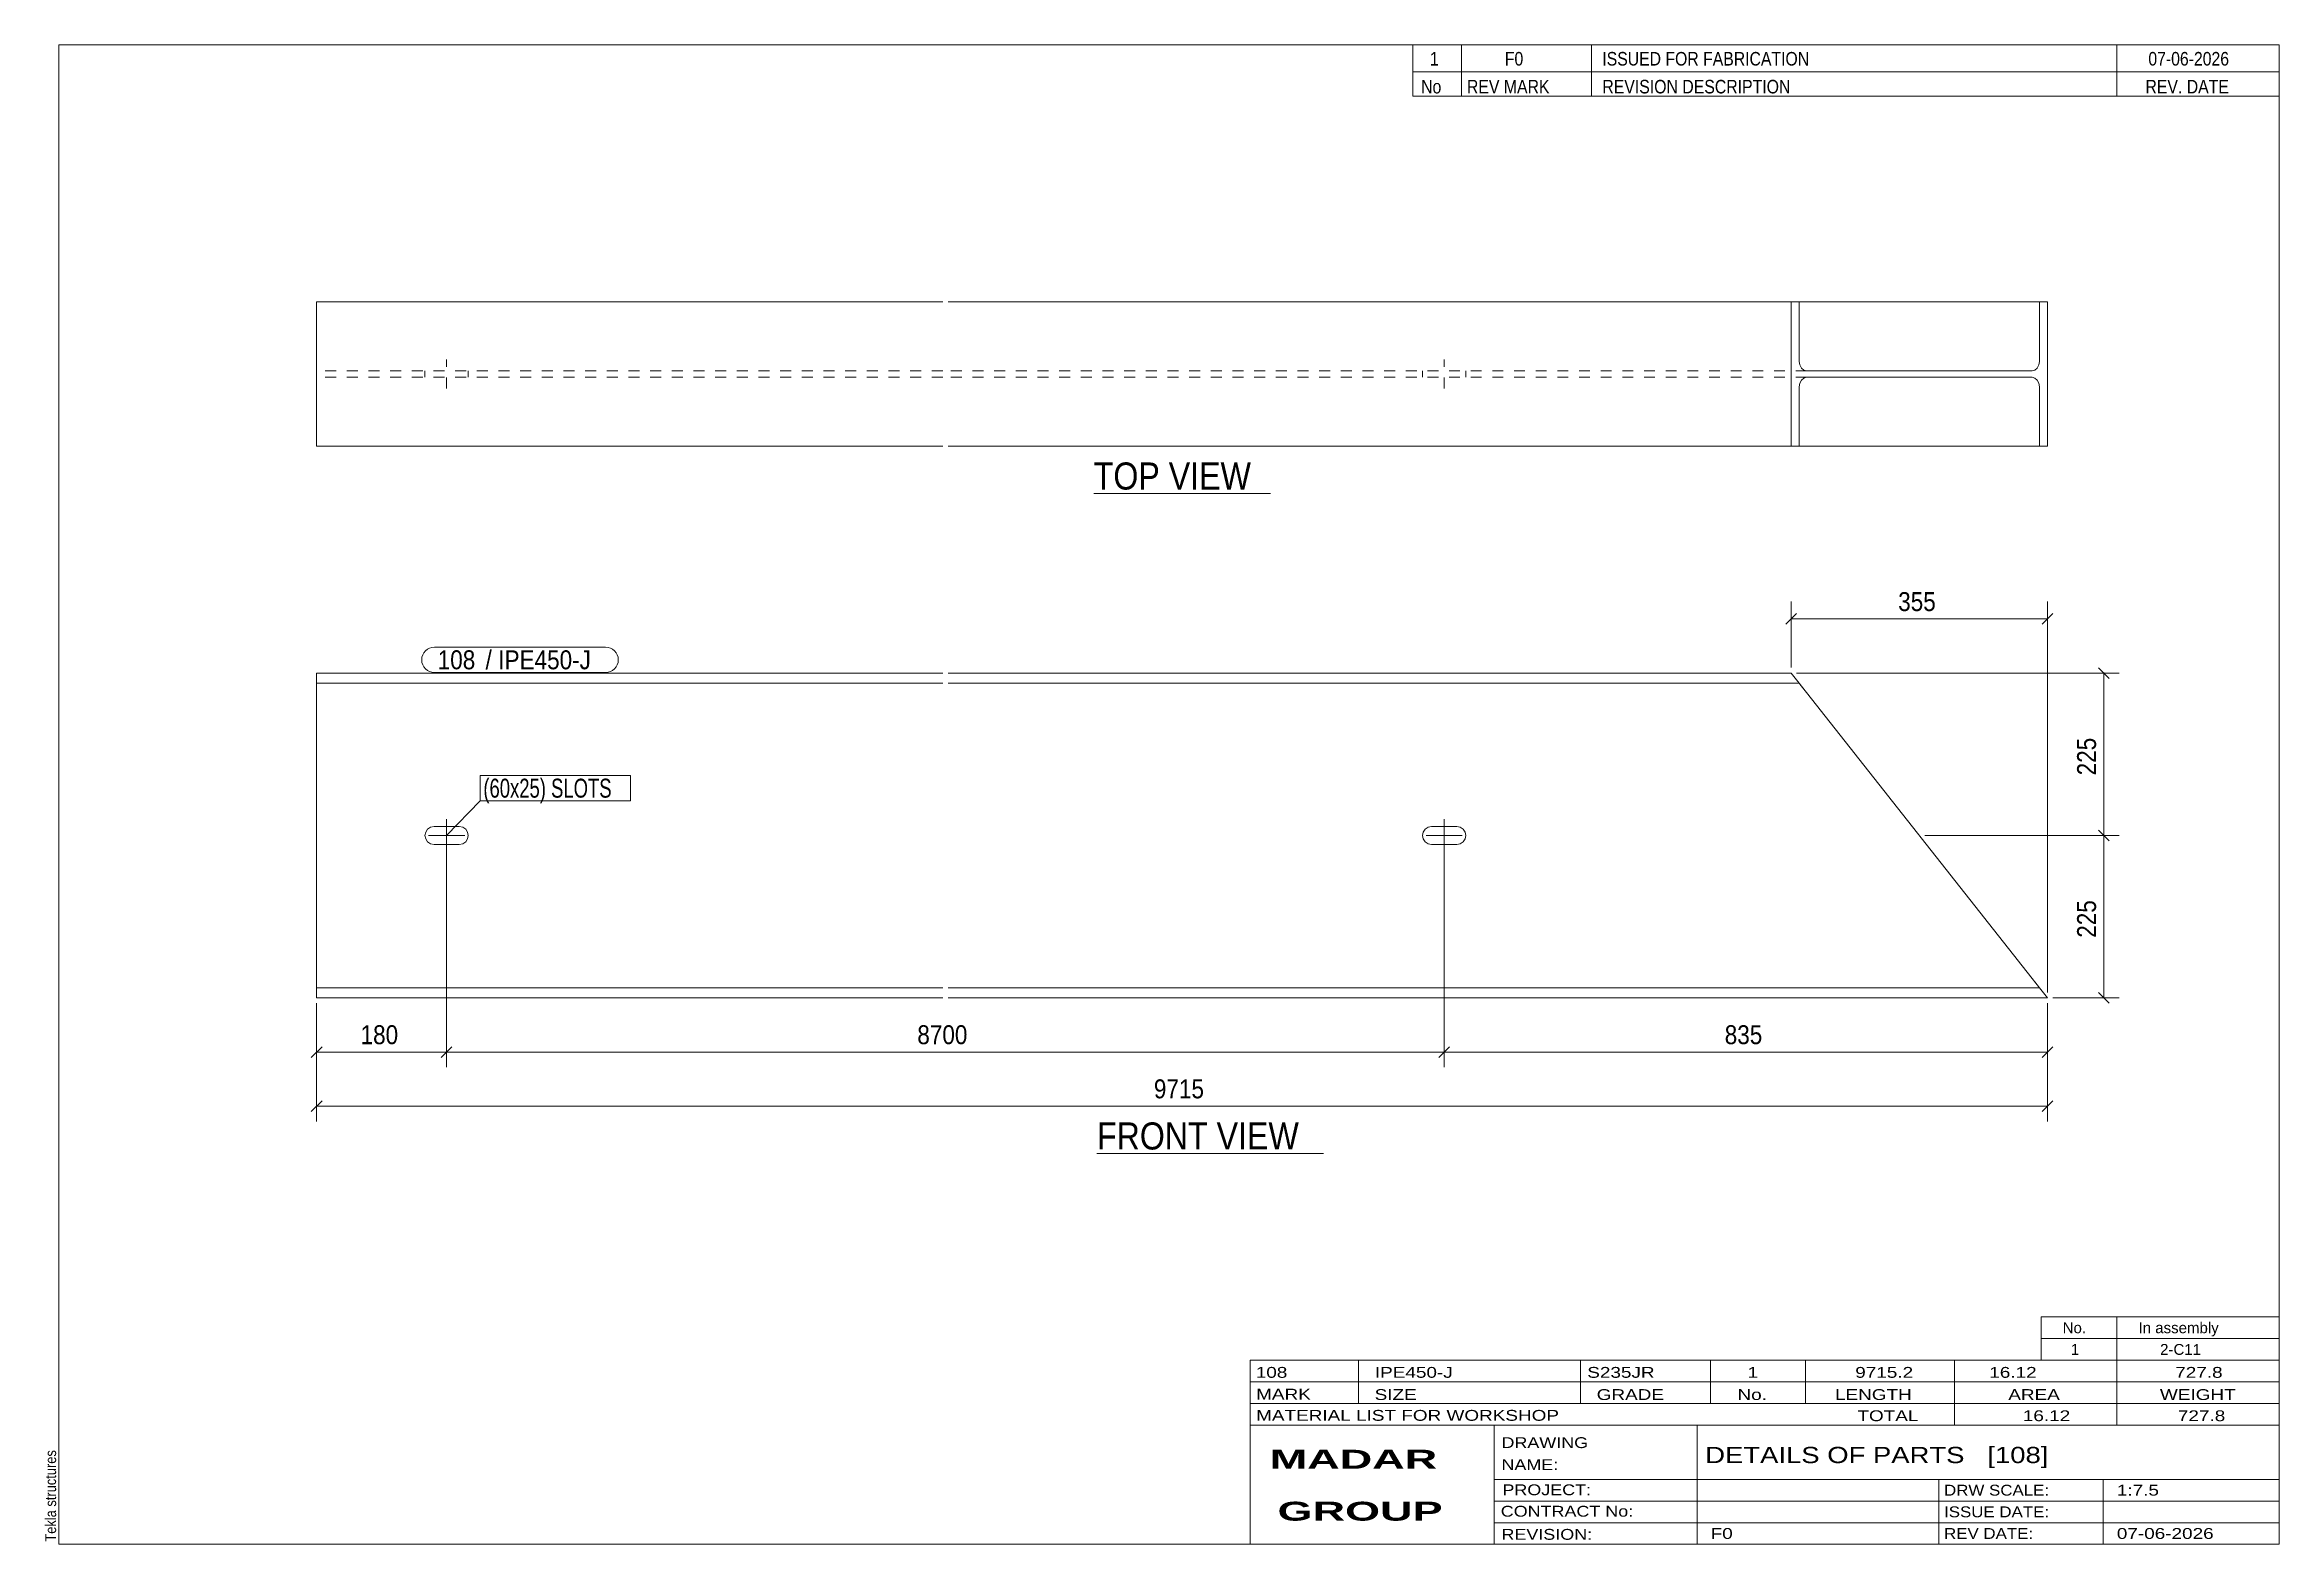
# Model space of a CAD drawing. Header units: millimetres. Extents: x 2 to 415, y 5 to 282.
import ezdxf

# ---------------------------------------------------------------- set-up
doc = ezdxf.new("R2010")
doc.units = ezdxf.units.MM
doc.linetypes.add('XKITLINE00', pattern=[0])
doc.linetypes.add('XKITLINE02', pattern=[4, 2, -2])
for name, color, linetype, lineweight in [('Bolt', 3, 'Continuous', 0), ('BoltMark', 7, 'Continuous', 0), ('Dimensions', 7, 'Continuous', 0), ('DrawingSheet', 5, 'Continuous', 0), ('OtherObjectType', 7, 'Continuous', 0), ('Part', 2, 'Continuous', 0), ('PartMark', 7, 'Continuous', 0)]:
    doc.layers.add(name, color=color, linetype=linetype, lineweight=lineweight)
doc.styles.add('ARIAL', font='ARIAL.TTF')
doc.styles.add('ARIAL_BOLD', font='ARIALBD.TTF')
doc.styles.add('ARIAL_NARROW', font='ARIALN.TTF')

# ---------------------------------------------------------------- blocks, each defined once
blk = doc.blocks.new('*A1')
at = {"layer": 'Bolt', "color": 3, "linetype": 'XKITLINE00', "lineweight": 0}
for p, q in [((72.61, 135.93), (72.74, 136.57)), ((72.74, 136.57), (73.1, 137.11)), ((73.1, 137.11), (73.64, 137.47)), ((73.64, 137.47), (74.28, 137.6)), ((74.28, 137.6), (78.95, 137.6)), ((76.61, 138.92), (76.61, 132.95)), ((78.95, 137.6), (79.58, 137.47)), ((79.58, 137.47), (80.13, 137.11)), ((80.13, 137.11), (80.49, 136.57)), ((80.49, 136.57), (80.61, 135.93)), ((256.81, 135.93), (256.94, 136.57)), ((256.94, 136.57), (257.3, 137.11)), ((257.3, 137.11), (257.84, 137.47)), ((257.84, 137.47), (258.48, 137.6)), ((258.48, 137.6), (263.15, 137.6)), ((260.81, 138.92), (260.81, 132.95)), ((263.15, 137.6), (263.78, 137.47)), ((263.78, 137.47), (264.33, 137.11)), ((264.33, 137.11), (264.69, 136.57)), ((264.69, 136.57), (264.81, 135.93)), ((72.74, 135.3), (72.61, 135.93)), ((72.61, 135.93), (72.61, 135.93)), ((73.1, 134.75), (72.74, 135.3)), ((73.64, 134.39), (73.1, 134.75)), ((79.95, 135.93), (73.28, 135.93)), ((74.28, 134.27), (73.64, 134.39)), ((78.95, 134.27), (74.28, 134.27)), ((79.58, 134.39), (78.95, 134.27)), ((80.13, 134.75), (79.58, 134.39)), ((80.49, 135.3), (80.13, 134.75)), ((80.61, 135.93), (80.49, 135.3)), ((80.61, 135.93), (80.61, 135.93)), ((256.94, 135.3), (256.81, 135.93)), ((256.81, 135.93), (256.81, 135.93)), ((257.3, 134.75), (256.94, 135.3)), ((257.84, 134.39), (257.3, 134.75)), ((264.15, 135.93), (257.48, 135.93)), ((258.48, 134.27), (257.84, 134.39)), ((263.15, 134.27), (258.48, 134.27)), ((263.78, 134.39), (263.15, 134.27)), ((264.33, 134.75), (263.78, 134.39)), ((264.69, 135.3), (264.33, 134.75)), ((264.81, 135.93), (264.69, 135.3)), ((264.81, 135.93), (264.81, 135.93))]:
    blk.add_line(p, q, dxfattribs=at)
blk = doc.blocks.new('*A2')
at = {"layer": 'Part', "color": 2, "linetype": 'XKITLINE00', "lineweight": 0}
for p, q in [((52.61, 105.93), (52.61, 165.93)), ((52.61, 165.93), (168.21, 165.93)), ((169.21, 165.93), (324.88, 165.93)), ((326.35, 164.07), (324.88, 165.93)), ((168.21, 164.07), (52.61, 164.07)), ((326.35, 164.07), (169.21, 164.07)), ((327.72, 162.33), (326.35, 164.07)), ((369.34, 109.53), (327.72, 162.33)), ((168.21, 107.8), (52.61, 107.8)), ((370.71, 107.8), (169.21, 107.8)), ((369.34, 109.53), (370.71, 107.8)), ((372.18, 105.93), (370.71, 107.8)), ((168.21, 105.93), (52.61, 105.93)), ((372.18, 105.93), (169.21, 105.93))]:
    blk.add_line(p, q, dxfattribs=at)
at = {"layer": 'Part', "color": 7, "linetype": 'XKITLINE02', "lineweight": 0}
for p, q in [((327.72, 162.33), (326.45, 163.93)), ((370.71, 107.8), (369.86, 108.87))]:
    blk.add_line(p, q, dxfattribs=at)
blk = doc.blocks.new('*A3')
at = {"layer": 'Bolt', "color": 3, "linetype": 'XKITLINE02', "lineweight": 0}
for p, q in [((76.61, 218.5), (76.61, 223.83)), ((260.81, 218.5), (260.81, 223.83)), ((72.61, 221.77), (72.61, 220.57)), ((80.61, 221.77), (80.61, 220.57)), ((256.81, 221.77), (256.81, 220.57)), ((264.81, 221.77), (264.81, 220.57))]:
    blk.add_line(p, q, dxfattribs=at)
blk = doc.blocks.new('*A4')
at = {"layer": 'Part', "color": 2, "linetype": 'XKITLINE00', "lineweight": 0}
for p, q in [((52.61, 207.83), (52.61, 234.5)), ((52.61, 234.5), (168.21, 234.5)), ((169.21, 234.5), (372.18, 234.5)), ((324.88, 207.83), (324.88, 234.5)), ((326.35, 223.5), (326.35, 234.5)), ((370.71, 234.5), (370.71, 223.5)), ((372.18, 234.5), (372.18, 207.83)), ((326.45, 222.84), (326.35, 223.5)), ((326.75, 222.27), (326.45, 222.84)), ((370.6, 222.84), (370.31, 222.27)), ((370.71, 223.5), (370.6, 222.84)), ((326.35, 218.83), (326.45, 219.5)), ((326.35, 207.83), (326.35, 218.83)), ((326.45, 219.5), (326.75, 220.06)), ((327.19, 221.9), (326.75, 222.27)), ((326.75, 220.06), (327.19, 220.43)), ((327.72, 221.77), (327.19, 221.9)), ((327.19, 220.43), (327.72, 220.57)), ((369.34, 221.77), (327.72, 221.77)), ((369.34, 220.57), (327.72, 220.57)), ((369.86, 221.9), (369.34, 221.77)), ((369.34, 220.57), (369.86, 220.43)), ((370.31, 222.27), (369.86, 221.9)), ((369.86, 220.43), (370.31, 220.06)), ((370.31, 220.06), (370.6, 219.5)), ((370.6, 219.5), (370.71, 218.83)), ((370.71, 207.83), (370.71, 218.83)), ((168.21, 207.83), (52.61, 207.83)), ((372.18, 207.83), (169.21, 207.83))]:
    blk.add_line(p, q, dxfattribs=at)
at = {"layer": 'Part', "color": 7, "linetype": 'XKITLINE02', "lineweight": 0}
for p, q in [((168.21, 221.77), (52.61, 221.77)), ((168.21, 220.57), (52.61, 220.57)), ((327.72, 221.77), (169.21, 221.77)), ((327.72, 220.57), (169.21, 220.57))]:
    blk.add_line(p, q, dxfattribs=at)
blk = doc.blocks.new('*A5')
at = {"layer": 'DrawingSheet', "color": 5, "linetype": 'XKITLINE00', "lineweight": 0}
for p, q in [((415, 282), (5, 282)), ((5, 282), (5, 5)), ((415, 5), (415, 282)), ((5, 5), (415, 5))]:
    blk.add_line(p, q, dxfattribs=at)
at = {"layer": 'DrawingSheet', "color": 5, "style": 'ARIAL', "width": 0.85}
blk.add_text('Tekla structures', height=2, rotation=90, dxfattribs=at).set_placement((4.5, 5.5))
blk = doc.blocks.new('*A6')
at = {"layer": 'OtherObjectType', "color": 7, "linetype": 'XKITLINE00', "lineweight": 0}
for p, q in [((371, 47), (415, 47)), ((371, 43), (371, 47)), ((385, 43), (385, 47)), ((415, 43), (415, 47)), ((371, 43), (415, 43)), ((371, 39), (371, 43)), ((385, 39), (385, 43)), ((415, 39), (415, 43)), ((371, 39), (415, 39))]:
    blk.add_line(p, q, dxfattribs=at)
at = {"layer": 'OtherObjectType', "color": 7, "style": 'ARIAL_NARROW', "width": 1.211571}
for s, p in [('No.', (375, 44)), ('In assembly', (389, 44)), ('1', (376.5, 40)), ('2-C11', (392.99, 40))]:
    blk.add_text(s, height=2, dxfattribs=at).set_placement(p)
blk = doc.blocks.new('*A7')
at = {"layer": 'OtherObjectType', "color": 7, "linetype": 'XKITLINE00', "lineweight": 0}
for p, q in [((255, 282), (415, 282)), ((415, 282), (255, 282)), ((255, 282), (255, 277)), ((264, 282), (264, 277)), ((288, 282), (288, 277)), ((385, 282), (385, 277)), ((415, 282), (415, 277)), ((255, 277), (415, 277)), ((255, 277), (255, 272.5)), ((255, 277), (415, 277)), ((264, 277), (264, 272.5)), ((288, 277), (288, 272.5)), ((385, 277), (385, 272.5)), ((415, 277), (415, 272.5)), ((415, 272.5), (255, 272.5))]:
    blk.add_line(p, q, dxfattribs=at)
at = {"layer": 'OtherObjectType', "color": 7, "style": 'ARIAL_NARROW'}
for s, width, p in [('1', 1.017001, (258.16, 278.15)), ('F0', 1.017001, (272, 278.15)), ('ISSUED FOR FABRICATION', 1.017001, (290, 278.15)), ('07-06-2026', 1.017001, (390.82, 278.15)), ('No', 1.02, (256.54, 273)), ('REV MARK', 1.02, (265, 273)), ('REVISION DESCRIPTION', 1.02, (290, 273)), ('REV. DATE', 1.02, (390.28, 273))]:
    blk.add_text(s, height=2.5, dxfattribs=dict(at, width=width)).set_placement(p)
blk = doc.blocks.new('*A8')
at = {"layer": 'OtherObjectType', "color": 7, "linetype": 'XKITLINE00', "lineweight": 0}
for p, q in [((225, 39), (415, 39)), ((225, 39), (225, 35)), ((225, 39), (415, 39)), ((245, 35), (245, 39)), ((286, 35), (286, 39)), ((310, 35), (310, 39)), ((327.5, 35), (327.5, 39)), ((355, 35), (355, 39)), ((385, 35), (385, 39)), ((415, 35), (415, 39)), ((225, 35), (415, 35)), ((225, 35), (225, 5)), ((225, 35), (415, 35)), ((245, 31), (245, 35)), ((286, 31), (286, 35)), ((310, 31), (310, 35)), ((327.5, 31), (327.5, 35)), ((355, 31), (355, 35)), ((385, 31), (385, 35)), ((415, 31), (415, 35)), ((225, 31), (415, 31)), ((355, 27), (355, 31)), ((385, 27), (385, 31)), ((415, 27), (415, 31)), ((225, 27), (415, 27)), ((270, 21), (270, 27)), ((307.5, 17), (307.5, 27)), ((415, 21), (415, 27)), ((270, 21), (270, 5)), ((415, 17), (415, 21)), ((270, 17), (415, 17)), ((307.5, 5), (307.5, 17)), ((352.16, 13), (352.16, 17)), ((382.5, 5), (382.5, 17)), ((415, 13), (415, 17)), ((270, 13), (415, 13)), ((352.16, 5), (352.16, 13)), ((415, 9), (415, 13)), ((270, 9), (415, 9)), ((415, 5), (415, 9)), ((225, 5), (415, 5)), ((262.5, 5), (415, 5))]:
    blk.add_line(p, q, dxfattribs=at)
at = {"layer": 'OtherObjectType', "color": 7, "style": 'ARIAL_NARROW'}
for s, height, width, p in [('108', 2, 1.525501, (226.01, 35.76)), ('IPE450-J', 2, 1.525501, (248, 35.76)), ('S235JR', 2, 1.525501, (287.22, 35.76)), ('1', 2, 1.525501, (316.82, 35.76)), ('9715.2', 2, 1.525501, (336.7, 35.76)), ('16.12', 2, 1.525501, (361.45, 35.76)), ('727.8', 2, 1.525501, (395.78, 35.76)), ('MARK', 2, 1.525501, (226.08, 31.73)), ('SIZE', 2, 1.525501, (247.96, 31.66)), ('GRADE', 2, 1.525501, (288.96, 31.66)), ('No.', 2, 1.525501, (314.96, 31.66)), ('LENGTH', 2, 1.525501, (332.96, 31.66)), ('AREA', 2, 1.525501, (364.96, 31.66)), ('WEIGHT', 2, 1.525501, (392.96, 31.66)), ('MATERIAL LIST FOR WORKSHOP', 2, 1.525501, (226.08, 27.82)), ('TOTAL', 2, 1.525501, (337.1, 27.75)), ('16.12', 2, 1.525501, (367.64, 27.75)), ('727.8', 2, 1.525501, (396.27, 27.75)), ('DRAWING', 2, 1.445, (271.38, 22.78)), ('NAME:', 2, 1.445, (271.38, 18.72)), ('DETAILS OF PARTS   [108]', 3, 1.474651, (309, 20)), ('PROJECT:', 2, 1.445, (271.55, 14.07)), ('DRW SCALE:', 2, 1.36, (353.1, 14)), ('1:7.5', 2, 1.525501, (385, 14)), ('CONTRACT No:', 2, 1.445, (271.25, 10.11)), ('ISSUE DATE:', 2, 1.36, (353.1, 10)), ('REVISION:', 2, 1.445, (271.38, 5.84)), ('F0', 2, 1.525501, (310, 6)), ('REV DATE:', 2, 1.36, (353.1, 6)), ('07-06-2026', 2, 1.525501, (385, 6))]:
    blk.add_text(s, height=height, dxfattribs=dict(at, width=width)).set_placement(p)
at = {"layer": 'OtherObjectType', "color": 1, "style": 'ARIAL_BOLD', "width": 1.7}
for s, p in [('MADAR ', (228.58, 18.97)), ('GROUP', (230.03, 9.37))]:
    blk.add_text(s, height=3.5, dxfattribs=at).set_placement(p)
blk = doc.blocks.new('*A9')
at = {"layer": 'Dimensions', "color": 7, "linetype": 'XKITLINE00', "lineweight": 0}
for p, q in [((381.62, 136.92), (383.6, 134.94)), ((349.53, 135.93), (385.41, 135.93)), ((382.61, 105.93), (382.61, 135.93)), ((373.18, 105.93), (385.41, 105.93)), ((381.62, 106.92), (383.6, 104.94))]:
    blk.add_line(p, q, dxfattribs=at)
at = {"layer": 'Dimensions', "color": 3}
for p in [(382.61, 135.93), (382.61, 105.93)]:
    blk.add_point(p, dxfattribs=at)
at = {"layer": 'Dimensions', "color": 3, "style": 'ARIAL', "width": 0.85}
blk.add_text('225', height=3.5, rotation=90.0002, dxfattribs=at).set_placement((381.16, 117.04))
blk = doc.blocks.new('*A10')
at = {"layer": 'Dimensions', "color": 7, "linetype": 'XKITLINE00', "lineweight": 0}
for p, q in [((325.88, 165.93), (385.41, 165.93)), ((381.62, 166.92), (383.6, 164.94)), ((382.61, 135.93), (382.61, 165.93)), ((381.62, 136.92), (383.6, 134.94)), ((349.53, 135.93), (385.41, 135.93))]:
    blk.add_line(p, q, dxfattribs=at)
at = {"layer": 'Dimensions', "color": 3}
for p in [(382.61, 165.93), (382.61, 135.93)]:
    blk.add_point(p, dxfattribs=at)
at = {"layer": 'Dimensions', "color": 3, "style": 'ARIAL', "width": 0.85}
blk.add_text('225', height=3.5, rotation=90.0002, dxfattribs=at).set_placement((381.16, 147.04))
blk = doc.blocks.new('*A11')
at = {"layer": 'Dimensions', "color": 7, "linetype": 'XKITLINE00', "lineweight": 0}
for p, q in [((52.61, 104.93), (52.61, 83.13)), ((372.18, 104.93), (372.18, 83.13)), ((53.6, 86.92), (51.62, 84.94)), ((373.17, 86.92), (371.19, 84.94)), ((52.61, 85.93), (372.18, 85.93))]:
    blk.add_line(p, q, dxfattribs=at)
at = {"layer": 'Dimensions', "color": 3}
for p in [(52.61, 85.93), (372.18, 85.93)]:
    blk.add_point(p, dxfattribs=at)
at = {"layer": 'Dimensions', "color": 3, "style": 'ARIAL', "width": 0.85}
blk.add_text('9715', height=3.5, dxfattribs=at).set_placement((207.2, 87.38))
blk = doc.blocks.new('*A12')
at = {"layer": 'Dimensions', "color": 7, "linetype": 'XKITLINE00', "lineweight": 0}
for p, q in [((324.88, 166.93), (324.88, 179.13)), ((372.18, 106.93), (372.18, 179.13)), ((325.87, 176.92), (323.89, 174.94)), ((324.88, 175.93), (372.18, 175.93)), ((373.17, 176.92), (371.19, 174.94))]:
    blk.add_line(p, q, dxfattribs=at)
at = {"layer": 'Dimensions', "color": 3}
for p in [(324.88, 175.93), (372.18, 175.93)]:
    blk.add_point(p, dxfattribs=at)
at = {"layer": 'Dimensions', "color": 3, "style": 'ARIAL', "width": 0.85}
blk.add_text('355', height=3.5, dxfattribs=at).set_placement((344.63, 177.38))
blk = doc.blocks.new('*A13')
at = {"layer": 'Dimensions', "color": 7, "linetype": 'XKITLINE00', "lineweight": 0}
for p, q in [((76.61, 134.93), (76.61, 93.13)), ((52.61, 104.93), (52.61, 93.13)), ((53.6, 96.92), (51.62, 94.94)), ((52.61, 95.93), (76.61, 95.93)), ((77.6, 96.92), (75.62, 94.94))]:
    blk.add_line(p, q, dxfattribs=at)
at = {"layer": 'Dimensions', "color": 3}
for p in [(52.61, 95.93), (76.61, 95.93)]:
    blk.add_point(p, dxfattribs=at)
at = {"layer": 'Dimensions', "color": 3, "style": 'ARIAL', "width": 0.85}
blk.add_text('180', height=3.5, dxfattribs=at).set_placement((60.72, 97.38))
blk = doc.blocks.new('*A14')
at = {"layer": 'Dimensions', "color": 7, "linetype": 'XKITLINE00', "lineweight": 0}
for p, q in [((76.61, 134.93), (76.61, 93.13)), ((260.81, 134.93), (260.81, 93.13)), ((77.6, 96.92), (75.62, 94.94)), ((76.61, 95.93), (260.81, 95.93)), ((261.8, 96.92), (259.82, 94.94))]:
    blk.add_line(p, q, dxfattribs=at)
at = {"layer": 'Dimensions', "color": 3}
for p in [(76.61, 95.93), (260.81, 95.93)]:
    blk.add_point(p, dxfattribs=at)
at = {"layer": 'Dimensions', "color": 3, "style": 'ARIAL', "width": 0.85}
blk.add_text('8700', height=3.5, dxfattribs=at).set_placement((163.52, 97.38))
blk = doc.blocks.new('*A15')
at = {"layer": 'Dimensions', "color": 7, "linetype": 'XKITLINE00', "lineweight": 0}
for p, q in [((260.81, 134.93), (260.81, 93.13)), ((372.18, 104.93), (372.18, 93.13)), ((261.8, 96.92), (259.82, 94.94)), ((260.81, 95.93), (372.18, 95.93)), ((373.17, 96.92), (371.19, 94.94))]:
    blk.add_line(p, q, dxfattribs=at)
at = {"layer": 'Dimensions', "color": 3}
for p in [(260.81, 95.93), (372.18, 95.93)]:
    blk.add_point(p, dxfattribs=at)
at = {"layer": 'Dimensions', "color": 3, "style": 'ARIAL', "width": 0.85}
blk.add_text('835', height=3.5, dxfattribs=at).set_placement((312.6, 97.38))
blk = doc.blocks.new('*A16')
at = {"layer": 'BoltMark', "color": 7, "linetype": 'XKITLINE00', "lineweight": 0}
for p, q in [((82.79, 147.02), (110.57, 147.02)), ((82.79, 142.32), (82.79, 147.02)), ((110.57, 142.32), (110.57, 147.02)), ((76.61, 135.93), (82.79, 142.32)), ((82.79, 142.32), (110.57, 142.32))]:
    blk.add_line(p, q, dxfattribs=at)
at = {"layer": 'BoltMark', "color": 3, "style": 'ARIAL_NARROW', "width": 0.85}
blk.add_text('(60x25) SLOTS', height=3.5, dxfattribs=at).set_placement((83.39, 142.92))
blk = doc.blocks.new('*A17')
at = {"layer": 'PartMark', "color": 7, "linetype": 'XKITLINE00', "lineweight": 0}
for p, q in [((74.36, 170.73), (105.95, 170.73)), ((74.36, 166.03), (105.95, 166.03))]:
    blk.add_line(p, q, dxfattribs=at)
for centre, start, end in [((74.36, 168.38), 90, 270), ((105.95, 168.38), 270, 90)]:
    blk.add_arc(centre, 2.35, start, end, dxfattribs=at)
at = {"layer": 'PartMark', "color": 1, "style": 'ARIAL', "width": 0.85}
blk.add_text('108', height=3.5, dxfattribs=at).set_placement((74.96, 166.63))
at = {"layer": 'PartMark', "color": 3, "style": 'ARIAL', "width": 0.85}
for s, p in [('/', (83.8, 166.63)), ('IPE450-J', (86.15, 166.63))]:
    blk.add_text(s, height=3.5, dxfattribs=at).set_placement(p)
blk = doc.blocks.new('*A18')
at = {"layer": 'OtherObjectType', "color": 7, "linetype": 'XKITLINE00', "lineweight": 0}
blk.add_line((196.69, 77.18), (238.54, 77.18), dxfattribs=at)
at = {"layer": 'OtherObjectType', "color": 3, "style": 'ARIAL', "width": 0.85}
blk.add_text('FRONT VIEW', height=5, dxfattribs=at).set_placement((196.69, 77.93))
blk = doc.blocks.new('*A19')
at = {"layer": 'OtherObjectType', "color": 7, "linetype": 'XKITLINE00', "lineweight": 0}
blk.add_line((196.09, 199.08), (228.7, 199.08), dxfattribs=at)
at = {"layer": 'OtherObjectType', "color": 3, "style": 'ARIAL', "width": 0.85}
blk.add_text('TOP VIEW', height=5, dxfattribs=at).set_placement((196.09, 199.83))

msp = doc.modelspace()

# ---------------------------------------------------------------- block references
at = {"lineweight": 0}
for name in ['*A5', '*A7', '*A4', '*A3', '*A19', '*A12', '*A17', '*A2', '*A10', '*A16', '*A1', '*A9', '*A13', '*A14', '*A15', '*A11', '*A18', '*A6', '*A8']:
    msp.add_blockref(name, (0, 0), dxfattribs=at)

doc.saveas('drawing.dxf')
